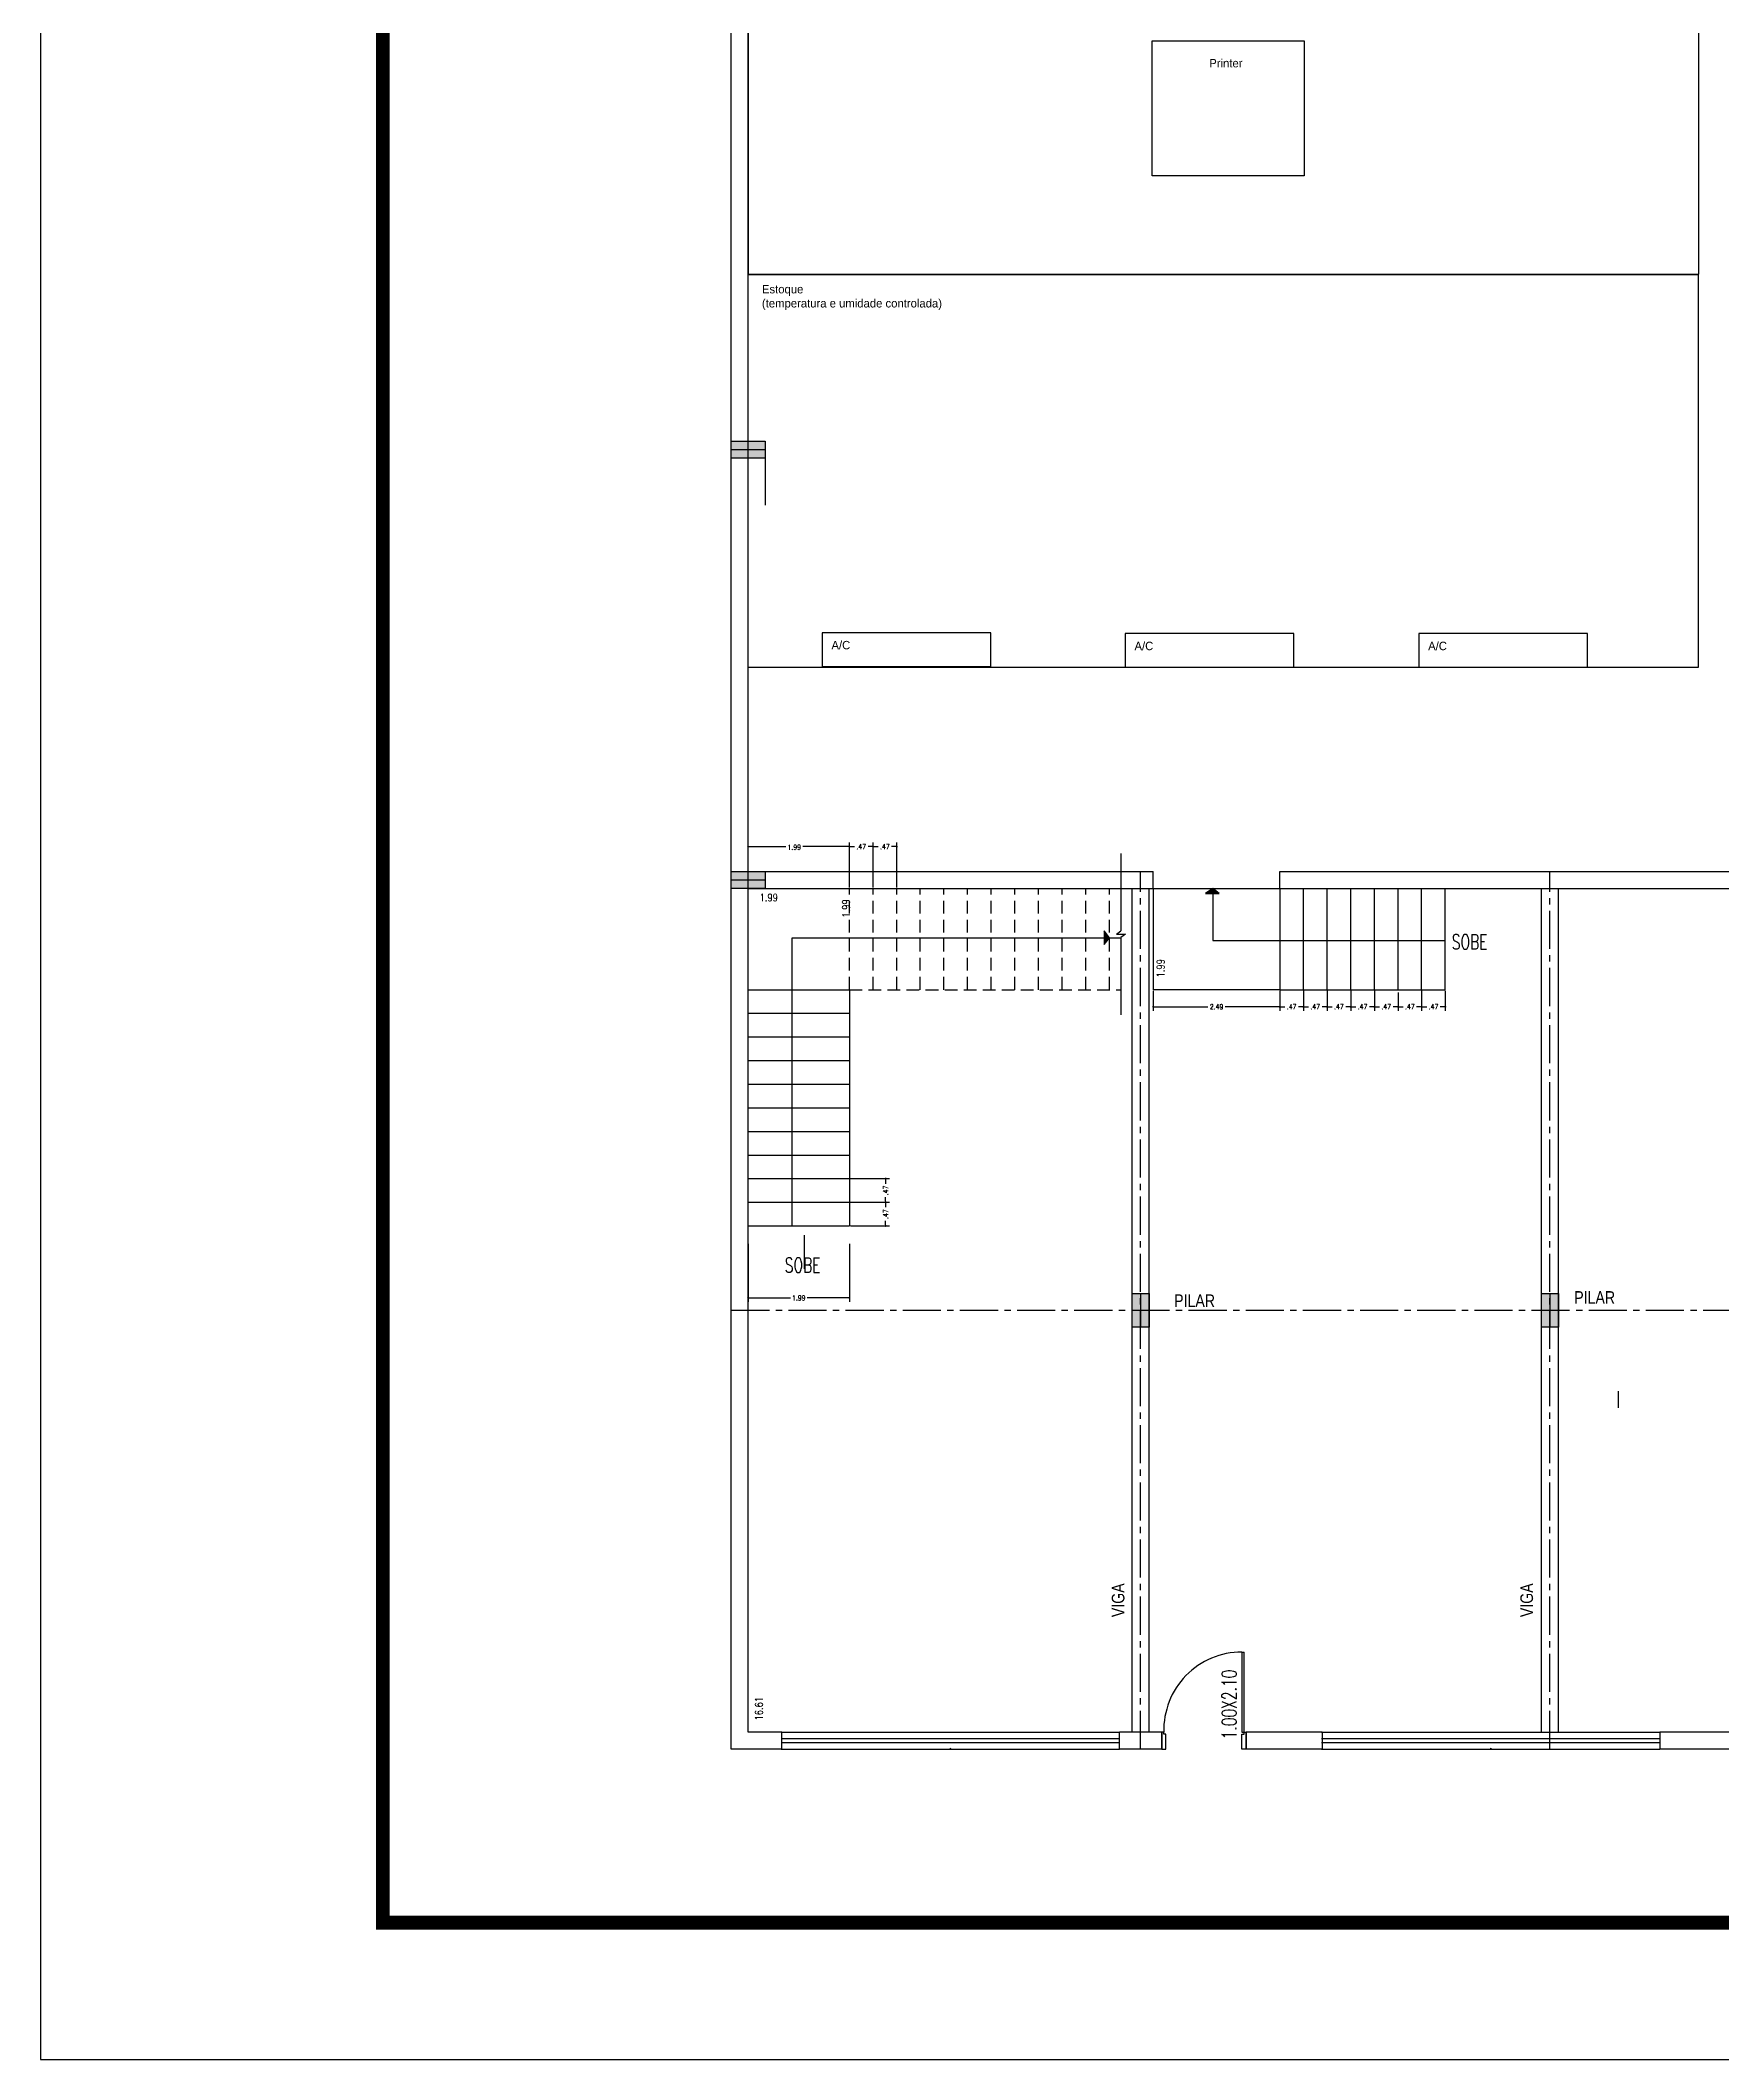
# Model space of a CAD drawing. Extents: x -4780 to 4154, y -1673 to 3208.
# Drawn here: x 852.76 to 885.84, y -634.01 to -594.26 of the extents above; entities that cross this region are included whole.
import ezdxf
from ezdxf.enums import TextEntityAlignment as Align

# ---------------------------------------------------------------- set-up
doc = ezdxf.new("R2010")
doc.units = 0
doc.header["$MEASUREMENT"] = 0
doc.header["$PDMODE"] = 34
doc.linetypes.add('CENTER2', pattern=[1.125, 0.75, -0.125, 0.125, -0.125])
doc.linetypes.add('HIDDEN', pattern=[0.375, 0.25, -0.125])
for name, color, linetype in [('ARQ-FOLHA', 7, 'Continuous'), ('COTAS', 5, 'Continuous'), ('FUND-ESTACA20T', 30, 'Continuous'), ('MAQUINAS', 7, 'Continuous'), ('PENA01', 1, 'Continuous'), ('PENA02', 2, 'Continuous'), ('PENA025', 8, 'Continuous'), ('pena06', 4, 'Continuous'), ('VERMELHA', 10, 'Continuous')]:
    doc.layers.add(name, color=color, linetype=linetype)
doc.layers.add('TEXTO', color=5, linetype='Continuous', lineweight=9)
doc.styles.add('ARIAL', font='txt', dxfattribs={"height": 0.35277})
doc.styles.add('CALIXTO', font='txt')
doc.styles.add('ROMANS', font='romand.shx', dxfattribs={"width": 0.8})
doc.styles.add('STYLE1', font='romand.shx', dxfattribs={"width": 0.8})
doc.dimstyles.new('CORTE100', dxfattribs={"dimtxt": 0.1, "dimasz": 0.04, "dimexe": 0.08, "dimexo": 0.02, "dimgap": 0.05, "dimtad": 0, "dimzin": 4, "dimdsep": 46, "dimtxsty": 'ROMANS', "dimblk1": 'DOT', "dimblk2": 'DOT', "dimsah": 1, "dimcen": 0.09, "dimclrd": 30, "dimclre": 30, "dimclrt": 5, "dimadec": 0, "dimazin": 0, "dimtfac": 1, "dimtofl": 0, "dimtmove": 2, "dimatfit": 3, "dimldrblk": 'DOT', "dimfxl": 1, "dimtolj": 1, "dimtzin": 0, "dimarcsym": 0})
doc.dimstyles.new('INTERNA', dxfattribs={"dimscale": 0, "dimtxt": 0.15, "dimasz": 0.1, "dimexe": 0.1, "dimexo": 0.16, "dimgap": 0.09, "dimtad": 1, "dimzin": 4, "dimdsep": 46, "dimtxsty": 'ROMANS', "dimblk1": 'OBLIQUE', "dimblk2": 'OBLIQUE', "dimsah": 1, "dimcen": 0.09, "dimse1": 1, "dimse2": 1, "dimsd1": 1, "dimsd2": 1, "dimclrd": 4, "dimclre": 4, "dimadec": 0, "dimazin": 0, "dimtfac": 0.666667, "dimtofl": 0, "dimtmove": 2, "dimatfit": 3, "dimldrblk": 'OBLIQUE', "dimfxl": 1, "dimtolj": 1, "dimtzin": 0, "dimarcsym": 0})

# ---------------------------------------------------------------- blocks, each defined once
blk = doc.blocks.new('DOT')
at = {"layer": 'PENA01', "color": 0, "linetype": 'ByBlock'}
blk.add_line((-0.5, 0), (-1, 0), dxfattribs=at)
at = {"layer": 'PENA01', "color": 0, "linetype": 'ByBlock', "const_width": 0.5}
blk.add_lwpolyline([(-0.25, 0, 1), (0.25, 0, 1)], format="xyb", close=True, dxfattribs=at)
blk = doc.blocks.new('*D741')
at = {"layer": 'COTAS', "color": 30, "linetype": 'Continuous', "lineweight": -2, "transparency": 16777216}
for p, q in [((868.679, -610.931), (868.679, -610.049)), ((868.719, -610.129), (868.778, -610.129)), ((869.104, -610.129), (869.045, -610.129)), ((869.144, -610.931), (869.144, -610.049))]:
    blk.add_line(p, q, dxfattribs=at)
at = {"layer": 'DEFPOINTS', "color": 0, "linetype": 'Continuous', "transparency": 16777216}
for p in [(869.144, -610.129), (868.679, -610.951), (869.144, -610.951)]:
    blk.add_point(p, dxfattribs=at)
at = {"layer": 'COTAS', "color": 30, "linetype": 'Continuous', "lineweight": -2, "transparency": 16777216, "xscale": 0.04, "yscale": 0.04, "zscale": 0.04, "rotation": 180}
blk.add_blockref('DOT', (868.679, -610.129), dxfattribs=at)
at = {"layer": 'COTAS', "color": 30, "linetype": 'Continuous', "lineweight": -2, "transparency": 16777216, "xscale": 0.04, "yscale": 0.04, "zscale": 0.04}
blk.add_blockref('DOT', (869.144, -610.129), dxfattribs=at)
at = {"layer": 'COTAS', "color": 5, "linetype": 'Continuous', "transparency": 16777216, "insert": (868.911, -610.129), "char_height": 0.1, "attachment_point": 5, "style": 'ROMANS'}
blk.add_mtext('\\A1;.47', dxfattribs=at)
blk = doc.blocks.new('*D742')
at = {"layer": 'COTAS', "color": 30, "linetype": 'Continuous', "lineweight": -2, "transparency": 16777216}
for p, q in [((869.144, -610.931), (869.144, -610.049)), ((869.184, -610.129), (869.243, -610.129)), ((869.569, -610.129), (869.51, -610.129)), ((869.609, -610.931), (869.609, -610.049))]:
    blk.add_line(p, q, dxfattribs=at)
at = {"layer": 'DEFPOINTS', "color": 0, "linetype": 'Continuous', "transparency": 16777216}
for p in [(869.609, -610.129), (869.144, -610.951), (869.609, -610.951)]:
    blk.add_point(p, dxfattribs=at)
at = {"layer": 'COTAS', "color": 30, "linetype": 'Continuous', "lineweight": -2, "transparency": 16777216, "xscale": 0.04, "yscale": 0.04, "zscale": 0.04, "rotation": 180}
blk.add_blockref('DOT', (869.144, -610.129), dxfattribs=at)
at = {"layer": 'COTAS', "color": 30, "linetype": 'Continuous', "lineweight": -2, "transparency": 16777216, "xscale": 0.04, "yscale": 0.04, "zscale": 0.04}
blk.add_blockref('DOT', (869.609, -610.129), dxfattribs=at)
at = {"layer": 'COTAS', "color": 5, "linetype": 'Continuous', "transparency": 16777216, "insert": (869.376, -610.129), "char_height": 0.1, "attachment_point": 5, "style": 'ROMANS'}
blk.add_mtext('\\A1;.47', dxfattribs=at)
blk = doc.blocks.new('*D743')
at = {"layer": 'COTAS', "color": 30, "linetype": 'Continuous', "lineweight": -2, "transparency": 16777216}
for p, q in [((866.686, -617.948), (866.686, -619.093)), ((868.679, -617.948), (868.679, -619.093)), ((866.726, -619.013), (867.516, -619.013)), ((868.639, -619.013), (867.848, -619.013))]:
    blk.add_line(p, q, dxfattribs=at)
at = {"layer": 'DEFPOINTS', "color": 0, "linetype": 'Continuous', "transparency": 16777216}
for p in [(866.686, -617.928), (868.679, -617.928), (868.679, -619.013)]:
    blk.add_point(p, dxfattribs=at)
at = {"layer": 'COTAS', "color": 30, "linetype": 'Continuous', "lineweight": -2, "transparency": 16777216, "xscale": 0.04, "yscale": 0.04, "zscale": 0.04, "rotation": 180}
blk.add_blockref('DOT', (866.686, -619.013), dxfattribs=at)
at = {"layer": 'COTAS', "color": 30, "linetype": 'Continuous', "lineweight": -2, "transparency": 16777216, "xscale": 0.04, "yscale": 0.04, "zscale": 0.04}
blk.add_blockref('DOT', (868.679, -619.013), dxfattribs=at)
at = {"layer": 'COTAS', "color": 5, "linetype": 'Continuous', "transparency": 16777216, "insert": (867.682, -619.013), "char_height": 0.1, "attachment_point": 5, "style": 'ROMANS'}
blk.add_mtext('\\A1;1.99', dxfattribs=at)
blk = doc.blocks.new('*D711')
at = {"layer": 'DEFPOINTS', "color": 0, "linetype": 'Continuous', "transparency": 16777216}
for p in [(866.686, -627.561), (893.594, -627.312), (893.594, -627.561)]:
    blk.add_point(p, dxfattribs=at)
at = {"layer": 'COTAS', "color": 0, "linetype": 'Continuous', "transparency": 16777216, "insert": (893.029, -627.312), "char_height": 0.15, "attachment_point": 5, "style": 'ROMANS'}
blk.add_mtext('\\A1;26.91', dxfattribs=at)
blk = doc.blocks.new('_OBLIQUE')
at = {"color": 0, "linetype": 'ByBlock'}
blk.add_line((-0.5, -0.5), (0.5, 0.5), dxfattribs=at)
blk = doc.blocks.new('*D721')
at = {"layer": 'DEFPOINTS', "color": 0, "linetype": 'Continuous', "transparency": 16777216}
for p in [(866.686, -610.951), (866.686, -627.561), (866.897, -627.561)]:
    blk.add_point(p, dxfattribs=at)
at = {"layer": 'COTAS', "color": 0, "linetype": 'Continuous', "transparency": 16777216, "insert": (866.897, -627.099), "char_height": 0.15, "attachment_point": 5, "rotation": 90, "style": 'ROMANS'}
blk.add_mtext('\\A1;16.61', dxfattribs=at)
blk = doc.blocks.new('*D723')
at = {"layer": 'COTAS', "color": 30, "linetype": 'Continuous', "lineweight": -2, "transparency": 16777216}
for p, q in [((866.686, -610.931), (866.686, -610.049)), ((866.726, -610.129), (867.426, -610.129)), ((868.639, -610.129), (867.759, -610.129)), ((868.679, -610.931), (868.679, -610.049))]:
    blk.add_line(p, q, dxfattribs=at)
at = {"layer": 'DEFPOINTS', "color": 0, "linetype": 'Continuous', "transparency": 16777216}
for p in [(866.686, -610.129), (866.686, -610.951), (868.679, -610.951)]:
    blk.add_point(p, dxfattribs=at)
at = {"layer": 'COTAS', "color": 30, "linetype": 'Continuous', "lineweight": -2, "transparency": 16777216, "xscale": 0.04, "yscale": 0.04, "zscale": 0.04, "rotation": 180}
blk.add_blockref('DOT', (866.686, -610.129), dxfattribs=at)
at = {"layer": 'COTAS', "color": 30, "linetype": 'Continuous', "lineweight": -2, "transparency": 16777216, "xscale": 0.04, "yscale": 0.04, "zscale": 0.04}
blk.add_blockref('DOT', (868.679, -610.129), dxfattribs=at)
at = {"layer": 'COTAS', "color": 5, "linetype": 'Continuous', "transparency": 16777216, "insert": (867.593, -610.142), "char_height": 0.1, "attachment_point": 5, "style": 'ROMANS'}
blk.add_mtext('\\A1;1.99', dxfattribs=at)
blk = doc.blocks.new('*D724')
at = {"layer": 'DEFPOINTS', "color": 0, "linetype": 'Continuous', "transparency": 16777216}
for p in [(866.686, -569.51), (866.891, -569.51), (866.686, -610.619)]:
    blk.add_point(p, dxfattribs=at)
at = {"layer": 'COTAS', "color": 0, "linetype": 'Continuous', "transparency": 16777216, "insert": (866.891, -570.013), "char_height": 0.15, "attachment_point": 5, "rotation": 90, "style": 'ROMANS'}
blk.add_mtext('\\A1;41.11', dxfattribs=at)
blk = doc.blocks.new('*D728')
at = {"layer": 'COTAS', "color": 30, "linetype": 'Continuous', "lineweight": -2, "transparency": 16777216}
for p, q in [((868.699, -617.13), (869.47, -617.13)), ((869.39, -617.17), (869.39, -617.229)), ((868.699, -617.595), (869.47, -617.595)), ((869.39, -617.555), (869.39, -617.497))]:
    blk.add_line(p, q, dxfattribs=at)
at = {"layer": 'DEFPOINTS', "color": 0, "linetype": 'Continuous', "transparency": 16777216}
for p in [(868.679, -617.13), (869.39, -617.13), (868.679, -617.595)]:
    blk.add_point(p, dxfattribs=at)
at = {"layer": 'COTAS', "color": 30, "linetype": 'Continuous', "lineweight": -2, "transparency": 16777216, "xscale": 0.04, "yscale": 0.04, "zscale": 0.04}
for p, rotation in [((869.39, -617.13), 90), ((869.39, -617.595), 270)]:
    blk.add_blockref('DOT', p, dxfattribs=dict(at, rotation=rotation))
at = {"layer": 'COTAS', "color": 5, "linetype": 'Continuous', "transparency": 16777216, "insert": (869.39, -617.363), "char_height": 0.1, "attachment_point": 5, "rotation": 90, "style": 'ROMANS'}
blk.add_mtext('\\A1;.47', dxfattribs=at)
blk = doc.blocks.new('*D729')
at = {"layer": 'COTAS', "color": 30, "linetype": 'Continuous', "lineweight": -2, "transparency": 16777216}
for p, q in [((868.699, -616.665), (869.47, -616.665)), ((869.39, -616.705), (869.39, -616.764)), ((868.699, -617.13), (869.47, -617.13)), ((869.39, -617.09), (869.39, -617.032))]:
    blk.add_line(p, q, dxfattribs=at)
at = {"layer": 'DEFPOINTS', "color": 0, "linetype": 'Continuous', "transparency": 16777216}
for p in [(868.679, -616.665), (869.39, -616.665), (868.679, -617.13)]:
    blk.add_point(p, dxfattribs=at)
at = {"layer": 'COTAS', "color": 30, "linetype": 'Continuous', "lineweight": -2, "transparency": 16777216, "xscale": 0.04, "yscale": 0.04, "zscale": 0.04}
for p, rotation in [((869.39, -616.665), 90), ((869.39, -617.13), 270)]:
    blk.add_blockref('DOT', p, dxfattribs=dict(at, rotation=rotation))
at = {"layer": 'COTAS', "color": 5, "linetype": 'Continuous', "transparency": 16777216, "insert": (869.39, -616.898), "char_height": 0.1, "attachment_point": 5, "rotation": 90, "style": 'ROMANS'}
blk.add_mtext('\\A1;.47', dxfattribs=at)
blk = doc.blocks.new('*D730')
at = {"layer": 'DEFPOINTS', "color": 0, "linetype": 'Continuous', "transparency": 16777216}
for p in [(869.209, -610.349), (868.778, -612.343), (869.209, -612.343)]:
    blk.add_point(p, dxfattribs=at)
at = {"layer": 'COTAS', "color": 0, "linetype": 'Continuous', "transparency": 16777216, "insert": (868.613, -611.346), "char_height": 0.15, "attachment_point": 5, "rotation": 90, "style": 'ROMANS'}
blk.add_mtext('\\A1;1.99', dxfattribs=at)
blk = doc.blocks.new('*D731')
at = {"layer": 'DEFPOINTS', "color": 0, "linetype": 'Continuous', "transparency": 16777216}
for p in [(866.686, -610.951), (868.679, -610.951), (868.679, -611.151)]:
    blk.add_point(p, dxfattribs=at)
at = {"layer": 'COTAS', "color": 0, "linetype": 'Continuous', "transparency": 16777216, "insert": (867.091, -611.131), "char_height": 0.15, "attachment_point": 5, "style": 'ROMANS'}
blk.add_mtext('\\A1;1.99', dxfattribs=at)
blk = doc.blocks.new('*D732')
at = {"layer": 'DEFPOINTS', "color": 0, "linetype": 'Continuous', "transparency": 16777216}
for p in [(874.658, -610.951), (874.658, -612.945), (874.907, -612.945)]:
    blk.add_point(p, dxfattribs=at)
at = {"layer": 'COTAS', "color": 0, "linetype": 'Continuous', "transparency": 16777216, "insert": (874.805, -612.524), "char_height": 0.15, "attachment_point": 5, "rotation": 90, "style": 'ROMANS'}
blk.add_mtext('\\A1;1.99', dxfattribs=at)
blk = doc.blocks.new('*D733')
at = {"layer": 'COTAS', "color": 30, "linetype": 'Continuous', "lineweight": -2, "transparency": 16777216}
for p, q in [((874.658, -612.965), (874.658, -613.362)), ((874.698, -613.282), (875.732, -613.282)), ((877.11, -613.282), (876.076, -613.282)), ((877.15, -612.965), (877.15, -613.362))]:
    blk.add_line(p, q, dxfattribs=at)
at = {"layer": 'DEFPOINTS', "color": 0, "linetype": 'Continuous', "transparency": 16777216}
for p in [(874.658, -612.945), (877.15, -612.945), (877.15, -613.282)]:
    blk.add_point(p, dxfattribs=at)
at = {"layer": 'COTAS', "color": 30, "linetype": 'Continuous', "lineweight": -2, "transparency": 16777216, "xscale": 0.04, "yscale": 0.04, "zscale": 0.04, "rotation": 180}
blk.add_blockref('DOT', (874.658, -613.282), dxfattribs=at)
at = {"layer": 'COTAS', "color": 30, "linetype": 'Continuous', "lineweight": -2, "transparency": 16777216, "xscale": 0.04, "yscale": 0.04, "zscale": 0.04}
blk.add_blockref('DOT', (877.15, -613.282), dxfattribs=at)
at = {"layer": 'COTAS', "color": 5, "linetype": 'Continuous', "transparency": 16777216, "insert": (875.904, -613.282), "char_height": 0.1, "attachment_point": 5, "style": 'ROMANS'}
blk.add_mtext('\\A1;2.49', dxfattribs=at)
blk = doc.blocks.new('*D734')
at = {"layer": 'COTAS', "color": 30, "linetype": 'Continuous', "lineweight": -2, "transparency": 16777216}
for p, q in [((877.15, -612.965), (877.15, -613.362)), ((877.19, -613.282), (877.249, -613.282)), ((877.575, -613.282), (877.516, -613.282)), ((877.615, -612.965), (877.615, -613.362))]:
    blk.add_line(p, q, dxfattribs=at)
at = {"layer": 'DEFPOINTS', "color": 0, "linetype": 'Continuous', "transparency": 16777216}
for p in [(877.15, -612.945), (877.615, -612.945), (877.615, -613.282)]:
    blk.add_point(p, dxfattribs=at)
at = {"layer": 'COTAS', "color": 30, "linetype": 'Continuous', "lineweight": -2, "transparency": 16777216, "xscale": 0.04, "yscale": 0.04, "zscale": 0.04, "rotation": 180}
blk.add_blockref('DOT', (877.15, -613.282), dxfattribs=at)
at = {"layer": 'COTAS', "color": 30, "linetype": 'Continuous', "lineweight": -2, "transparency": 16777216, "xscale": 0.04, "yscale": 0.04, "zscale": 0.04}
blk.add_blockref('DOT', (877.615, -613.282), dxfattribs=at)
at = {"layer": 'COTAS', "color": 5, "linetype": 'Continuous', "transparency": 16777216, "insert": (877.382, -613.282), "char_height": 0.1, "attachment_point": 5, "style": 'ROMANS'}
blk.add_mtext('\\A1;.47', dxfattribs=at)
blk = doc.blocks.new('*D735')
at = {"layer": 'COTAS', "color": 30, "linetype": 'Continuous', "lineweight": -2, "transparency": 16777216}
for p, q in [((877.615, -612.965), (877.615, -613.362)), ((877.655, -613.282), (877.714, -613.282)), ((878.04, -613.282), (877.981, -613.282)), ((878.08, -612.965), (878.08, -613.362))]:
    blk.add_line(p, q, dxfattribs=at)
at = {"layer": 'DEFPOINTS', "color": 0, "linetype": 'Continuous', "transparency": 16777216}
for p in [(877.615, -612.945), (878.08, -612.945), (878.08, -613.282)]:
    blk.add_point(p, dxfattribs=at)
at = {"layer": 'COTAS', "color": 30, "linetype": 'Continuous', "lineweight": -2, "transparency": 16777216, "xscale": 0.04, "yscale": 0.04, "zscale": 0.04, "rotation": 180}
blk.add_blockref('DOT', (877.615, -613.282), dxfattribs=at)
at = {"layer": 'COTAS', "color": 30, "linetype": 'Continuous', "lineweight": -2, "transparency": 16777216, "xscale": 0.04, "yscale": 0.04, "zscale": 0.04}
blk.add_blockref('DOT', (878.08, -613.282), dxfattribs=at)
at = {"layer": 'COTAS', "color": 5, "linetype": 'Continuous', "transparency": 16777216, "insert": (877.847, -613.282), "char_height": 0.1, "attachment_point": 5, "style": 'ROMANS'}
blk.add_mtext('\\A1;.47', dxfattribs=at)
blk = doc.blocks.new('*D736')
at = {"layer": 'COTAS', "color": 30, "linetype": 'Continuous', "lineweight": -2, "transparency": 16777216}
for p, q in [((878.08, -612.965), (878.08, -613.362)), ((878.12, -613.282), (878.179, -613.282)), ((878.505, -613.282), (878.446, -613.282)), ((878.545, -612.965), (878.545, -613.362))]:
    blk.add_line(p, q, dxfattribs=at)
at = {"layer": 'DEFPOINTS', "color": 0, "linetype": 'Continuous', "transparency": 16777216}
for p in [(878.08, -612.945), (878.545, -612.945), (878.545, -613.282)]:
    blk.add_point(p, dxfattribs=at)
at = {"layer": 'COTAS', "color": 30, "linetype": 'Continuous', "lineweight": -2, "transparency": 16777216, "xscale": 0.04, "yscale": 0.04, "zscale": 0.04, "rotation": 180}
blk.add_blockref('DOT', (878.08, -613.282), dxfattribs=at)
at = {"layer": 'COTAS', "color": 30, "linetype": 'Continuous', "lineweight": -2, "transparency": 16777216, "xscale": 0.04, "yscale": 0.04, "zscale": 0.04}
blk.add_blockref('DOT', (878.545, -613.282), dxfattribs=at)
at = {"layer": 'COTAS', "color": 5, "linetype": 'Continuous', "transparency": 16777216, "insert": (878.313, -613.282), "char_height": 0.1, "attachment_point": 5, "style": 'ROMANS'}
blk.add_mtext('\\A1;.47', dxfattribs=at)
blk = doc.blocks.new('*D737')
at = {"layer": 'COTAS', "color": 30, "linetype": 'Continuous', "lineweight": -2, "transparency": 16777216}
for p, q in [((878.545, -612.965), (878.545, -613.362)), ((878.585, -613.282), (878.644, -613.282)), ((878.97, -613.282), (878.911, -613.282)), ((879.01, -612.965), (879.01, -613.362))]:
    blk.add_line(p, q, dxfattribs=at)
at = {"layer": 'DEFPOINTS', "color": 0, "linetype": 'Continuous', "transparency": 16777216}
for p in [(878.545, -612.945), (879.01, -612.945), (879.01, -613.282)]:
    blk.add_point(p, dxfattribs=at)
at = {"layer": 'COTAS', "color": 30, "linetype": 'Continuous', "lineweight": -2, "transparency": 16777216, "xscale": 0.04, "yscale": 0.04, "zscale": 0.04, "rotation": 180}
blk.add_blockref('DOT', (878.545, -613.282), dxfattribs=at)
at = {"layer": 'COTAS', "color": 30, "linetype": 'Continuous', "lineweight": -2, "transparency": 16777216, "xscale": 0.04, "yscale": 0.04, "zscale": 0.04}
blk.add_blockref('DOT', (879.01, -613.282), dxfattribs=at)
at = {"layer": 'COTAS', "color": 5, "linetype": 'Continuous', "transparency": 16777216, "insert": (878.778, -613.282), "char_height": 0.1, "attachment_point": 5, "style": 'ROMANS'}
blk.add_mtext('\\A1;.47', dxfattribs=at)
blk = doc.blocks.new('*D738')
at = {"layer": 'COTAS', "color": 30, "linetype": 'Continuous', "lineweight": -2, "transparency": 16777216}
for p, q in [((879.01, -612.965), (879.01, -613.362)), ((879.05, -613.282), (879.109, -613.282)), ((879.435, -613.282), (879.377, -613.282)), ((879.475, -612.998), (879.475, -613.362))]:
    blk.add_line(p, q, dxfattribs=at)
at = {"layer": 'DEFPOINTS', "color": 0, "linetype": 'Continuous', "transparency": 16777216}
for p in [(879.01, -612.945), (879.475, -612.978), (879.475, -613.282)]:
    blk.add_point(p, dxfattribs=at)
at = {"layer": 'COTAS', "color": 30, "linetype": 'Continuous', "lineweight": -2, "transparency": 16777216, "xscale": 0.04, "yscale": 0.04, "zscale": 0.04, "rotation": 180}
blk.add_blockref('DOT', (879.01, -613.282), dxfattribs=at)
at = {"layer": 'COTAS', "color": 30, "linetype": 'Continuous', "lineweight": -2, "transparency": 16777216, "xscale": 0.04, "yscale": 0.04, "zscale": 0.04}
blk.add_blockref('DOT', (879.475, -613.282), dxfattribs=at)
at = {"layer": 'COTAS', "color": 5, "linetype": 'Continuous', "transparency": 16777216, "insert": (879.243, -613.282), "char_height": 0.1, "attachment_point": 5, "style": 'ROMANS'}
blk.add_mtext('\\A1;.47', dxfattribs=at)
blk = doc.blocks.new('*D739')
at = {"layer": 'COTAS', "color": 30, "linetype": 'Continuous', "lineweight": -2, "transparency": 16777216}
for p, q in [((879.475, -612.998), (879.475, -613.362)), ((879.515, -613.282), (879.574, -613.282)), ((879.9, -613.282), (879.842, -613.282)), ((879.94, -612.965), (879.94, -613.362))]:
    blk.add_line(p, q, dxfattribs=at)
at = {"layer": 'DEFPOINTS', "color": 0, "linetype": 'Continuous', "transparency": 16777216}
for p in [(879.475, -612.978), (879.94, -612.945), (879.94, -613.282)]:
    blk.add_point(p, dxfattribs=at)
at = {"layer": 'COTAS', "color": 30, "linetype": 'Continuous', "lineweight": -2, "transparency": 16777216, "xscale": 0.04, "yscale": 0.04, "zscale": 0.04, "rotation": 180}
blk.add_blockref('DOT', (879.475, -613.282), dxfattribs=at)
at = {"layer": 'COTAS', "color": 30, "linetype": 'Continuous', "lineweight": -2, "transparency": 16777216, "xscale": 0.04, "yscale": 0.04, "zscale": 0.04}
blk.add_blockref('DOT', (879.94, -613.282), dxfattribs=at)
at = {"layer": 'COTAS', "color": 5, "linetype": 'Continuous', "transparency": 16777216, "insert": (879.708, -613.282), "char_height": 0.1, "attachment_point": 5, "style": 'ROMANS'}
blk.add_mtext('\\A1;.47', dxfattribs=at)
blk = doc.blocks.new('*D740')
at = {"layer": 'COTAS', "color": 30, "linetype": 'Continuous', "lineweight": -2, "transparency": 16777216}
for p, q in [((879.94, -612.965), (879.94, -613.362)), ((879.98, -613.282), (880.039, -613.282)), ((880.365, -613.282), (880.307, -613.282)), ((880.405, -612.965), (880.405, -613.362))]:
    blk.add_line(p, q, dxfattribs=at)
at = {"layer": 'DEFPOINTS', "color": 0, "linetype": 'Continuous', "transparency": 16777216}
for p in [(879.94, -612.945), (880.405, -612.945), (880.405, -613.282)]:
    blk.add_point(p, dxfattribs=at)
at = {"layer": 'COTAS', "color": 30, "linetype": 'Continuous', "lineweight": -2, "transparency": 16777216, "xscale": 0.04, "yscale": 0.04, "zscale": 0.04, "rotation": 180}
blk.add_blockref('DOT', (879.94, -613.282), dxfattribs=at)
at = {"layer": 'COTAS', "color": 30, "linetype": 'Continuous', "lineweight": -2, "transparency": 16777216, "xscale": 0.04, "yscale": 0.04, "zscale": 0.04}
blk.add_blockref('DOT', (880.405, -613.282), dxfattribs=at)
at = {"layer": 'COTAS', "color": 5, "linetype": 'Continuous', "transparency": 16777216, "insert": (880.173, -613.282), "char_height": 0.1, "attachment_point": 5, "style": 'ROMANS'}
blk.add_mtext('\\A1;.47', dxfattribs=at)
blk = doc.blocks.new('FOLHA A3')
at = {"layer": 'ARQ-FOLHA'}
for p, q in [((0, 0), (0, -297)), ((0, -297), (420, -297))]:
    blk.add_line(p, q, dxfattribs=at)
at = {"layer": 'ARQ-FOLHA', "const_width": 1}
blk.add_lwpolyline([(410, -10), (25, -10), (25, -287), (410, -287), (410, -10)], dxfattribs=at)

msp = doc.modelspace()

# ---------------------------------------------------------------- hatches: boundary and pattern name
at = {"layer": 'COTAS', "linetype": 'Continuous'}
h = msp.add_hatch(color=256, dxfattribs=at)
h.paths.add_polyline_path([(875.685, -611.054), (875.828, -611.054), (875.828, -610.951)])
h.paths.add_polyline_path([(875.828, -610.951), (875.828, -611.054), (875.958, -611.054)])
h = msp.add_hatch(color=256, dxfattribs=at)
h.paths.add_polyline_path([(873.692, -611.785), (873.692, -611.927), (873.795, -611.927)])
h.paths.add_polyline_path([(873.795, -611.927), (873.692, -611.927), (873.692, -612.057)])
h = msp.add_hatch(color=256, dxfattribs=at)
h.paths.add_polyline_path([(874.409, -618.924), (874.243, -618.924), (874.243, -619.256), (874.409, -619.256)])
h.paths.add_polyline_path([(874.575, -618.924), (874.409, -618.924), (874.409, -619.256), (874.575, -619.256)])
h.paths.add_polyline_path([(874.575, -619.256), (874.409, -619.256), (874.409, -619.588), (874.575, -619.588)])
h.paths.add_polyline_path([(874.409, -619.256), (874.243, -619.256), (874.243, -619.588), (874.409, -619.588)])
h = msp.add_hatch(color=256, dxfattribs=at)
h.paths.add_polyline_path([(882.465, -618.924), (882.299, -618.924), (882.299, -619.256), (882.465, -619.256)])
h.paths.add_polyline_path([(882.631, -618.924), (882.465, -618.924), (882.465, -619.256), (882.631, -619.256)])
h.paths.add_polyline_path([(882.631, -619.256), (882.465, -619.256), (882.465, -619.588), (882.631, -619.588)])
h.paths.add_polyline_path([(882.465, -619.256), (882.299, -619.256), (882.299, -619.588), (882.465, -619.588)])
at = {"layer": 'FUND-ESTACA20T', "linetype": 'Continuous'}
h = msp.add_hatch(color=256, dxfattribs=at)
h.paths.add_polyline_path([(867.018, -602.148), (866.686, -602.148), (866.686, -602.314), (867.018, -602.314)])
h.paths.add_polyline_path([(867.018, -602.314), (866.686, -602.314), (866.686, -602.48), (867.018, -602.48)])
h.paths.add_polyline_path([(866.686, -602.314), (866.353, -602.314), (866.353, -602.48), (866.686, -602.48)])
h.paths.add_polyline_path([(866.686, -602.148), (866.353, -602.148), (866.353, -602.314), (866.686, -602.314)])
h = msp.add_hatch(color=256, dxfattribs=at)
h.paths.add_polyline_path([(867.018, -610.619), (866.686, -610.619), (866.686, -610.785), (867.018, -610.785)])
h.paths.add_polyline_path([(867.018, -610.785), (866.686, -610.785), (866.686, -610.951), (867.018, -610.951)])
h.paths.add_polyline_path([(866.686, -610.785), (866.353, -610.785), (866.353, -610.951), (866.686, -610.951)])
h.paths.add_polyline_path([(866.686, -610.619), (866.353, -610.619), (866.353, -610.785), (866.686, -610.785)])
at = {"layer": 'VERMELHA'}
for points in [[(870.684, -627.886, 1), (870.648, -627.886, 1)], [(881.319, -627.886, 1), (881.282, -627.886, 1)], [(881.319, -627.886, 1), (881.282, -627.886, 1)]]:
    msp.add_hatch(color=256, dxfattribs=at).paths.add_polyline_path(points)

# ---------------------------------------------------------------- linework, layer by layer
at = {"layer": 'COTAS', "linetype": 'Continuous'}
for p, q in [((867.018, -602.48), (867.018, -603.41)), ((874.023, -610.267), (874.023, -611.788)), ((874.658, -610.951), (877.15, -610.951)), ((874.658, -610.951), (874.658, -612.945)), ((875.828, -610.951), (875.828, -611.979)), ((877.15, -610.951), (877.15, -612.945)), ((877.615, -612.945), (877.615, -610.951)), ((878.08, -612.945), (878.08, -610.951)), ((878.545, -612.945), (878.545, -610.951)), ((879.01, -612.945), (879.01, -610.951)), ((879.475, -612.945), (879.475, -610.951)), ((879.94, -612.945), (879.94, -610.951)), ((880.405, -612.945), (880.405, -610.951)), ((873.938, -611.852), (874.023, -611.788)), ((873.938, -611.852), (874.115, -611.852)), ((874.115, -611.852), (874.023, -611.917)), ((874.023, -611.917), (874.023, -613.441)), ((875.828, -611.979), (880.405, -611.979)), ((877.15, -612.945), (874.658, -612.945)), ((877.15, -612.945), (880.405, -612.945)), ((867.786, -617.777), (867.786, -618.442)), ((874.243, -618.924), (874.575, -618.924)), ((874.243, -619.588), (874.243, -618.924)), ((874.243, -619.256), (874.575, -619.256)), ((874.409, -618.924), (874.409, -619.588)), ((874.575, -618.924), (874.575, -619.588)), ((882.299, -618.924), (882.631, -618.924)), ((882.299, -619.588), (882.299, -618.924)), ((882.299, -619.256), (882.631, -619.256)), ((882.465, -618.924), (882.465, -619.588)), ((882.631, -618.924), (882.631, -619.588)), ((874.575, -619.588), (874.243, -619.588)), ((882.631, -619.588), (882.299, -619.588))]:
    msp.add_line(p, q, dxfattribs=at)
at = {"layer": 'FUND-ESTACA20T', "linetype": 'Continuous'}
for p, q in [((866.353, -602.148), (867.018, -602.148)), ((866.353, -602.48), (866.353, -602.148)), ((866.686, -602.48), (866.686, -602.148)), ((867.018, -602.148), (867.018, -602.48)), ((866.353, -602.314), (867.018, -602.314)), ((867.018, -602.48), (866.353, -602.48)), ((866.353, -610.619), (867.018, -610.619)), ((866.353, -610.951), (866.353, -610.619)), ((866.353, -610.785), (867.018, -610.785)), ((866.686, -610.951), (866.686, -610.619)), ((867.018, -610.619), (867.018, -610.951)), ((867.018, -610.951), (866.353, -610.951))]:
    msp.add_line(p, q, dxfattribs=at)
at = {"layer": 'MAQUINAS'}
for points in [[(866.685, -598.861), (885.397, -598.861), (885.397, -561.122), (866.685, -561.122)], [(874.636, -594.266), (877.626, -594.266), (877.626, -596.923), (874.636, -596.923)], [(866.679, -606.598), (885.387, -606.598), (885.387, -598.875), (866.679, -598.875)], [(868.141, -605.918), (868.141, -606.582), (871.463, -606.582), (871.463, -605.918)], [(874.105, -605.934), (874.105, -606.598), (877.427, -606.598), (877.427, -605.934)], [(879.885, -605.934), (879.885, -606.598), (883.206, -606.598), (883.206, -605.934)]]:
    msp.add_lwpolyline(points, close=True, dxfattribs=at)
at = {"layer": 'PENA01'}
for p, q in [((883.808, -620.851), (883.808, -621.175)), ((883.805, -621.013), (883.808, -621.011)), ((867.338, -627.561), (873.994, -627.561)), ((877.972, -627.561), (884.628, -627.561)), ((867.338, -627.893), (873.994, -627.893)), ((877.972, -627.893), (884.628, -627.893))]:
    msp.add_line(p, q, dxfattribs=at)
at = {"layer": 'PENA02'}
for p, q in [((866.353, -602.314), (866.686, -602.314)), ((874.243, -627.561), (874.243, -610.951)), ((874.575, -627.561), (874.575, -610.951)), ((875.828, -610.951), (875.685, -611.054)), ((875.685, -611.054), (875.958, -611.054)), ((875.958, -611.054), (875.828, -610.951)), ((882.299, -627.561), (882.299, -610.951)), ((882.631, -627.561), (882.631, -610.951)), ((867.55, -617.595), (867.55, -611.927)), ((867.55, -611.927), (874.023, -611.927)), ((873.795, -611.927), (873.692, -611.785)), ((873.692, -611.785), (873.692, -612.057)), ((873.692, -612.057), (873.795, -611.927)), ((866.686, -612.945), (868.679, -612.945)), ((868.679, -612.945), (868.679, -617.595)), ((866.686, -613.41), (868.679, -613.41)), ((866.686, -613.875), (868.679, -613.875)), ((866.686, -614.34), (868.679, -614.34)), ((866.686, -614.805), (868.679, -614.805)), ((866.686, -615.27), (868.679, -615.27)), ((866.686, -615.735), (868.679, -615.735)), ((866.686, -616.2), (868.679, -616.2)), ((866.686, -616.665), (868.679, -616.665)), ((866.686, -617.13), (868.679, -617.13)), ((866.686, -617.595), (868.679, -617.595)), ((876.402, -625.983), (876.402, -627.561)), ((876.402, -625.983), (876.444, -625.983)), ((876.444, -627.561), (876.444, -625.983)), ((874.824, -627.893), (874.824, -627.561)), ((874.866, -627.561), (874.824, -627.561)), ((874.824, -627.561), (874.824, -627.893)), ((874.866, -627.603), (874.866, -627.561)), ((874.908, -627.603), (874.866, -627.603)), ((874.908, -627.893), (874.908, -627.603)), ((876.402, -627.561), (876.444, -627.561)), ((876.402, -627.893), (876.402, -627.603)), ((876.402, -627.603), (876.444, -627.603)), ((876.444, -627.603), (876.444, -627.561)), ((876.444, -627.561), (876.485, -627.561)), ((876.485, -627.893), (876.485, -627.561)), ((876.485, -627.561), (876.485, -627.893)), ((867.338, -627.683), (873.994, -627.683)), ((867.338, -627.766), (873.994, -627.766)), ((874.824, -627.893), (874.908, -627.893)), ((876.485, -627.893), (876.402, -627.893)), ((877.972, -627.683), (884.628, -627.683)), ((877.972, -627.766), (884.628, -627.766))]:
    msp.add_line(p, q, dxfattribs=at)
at = {"layer": 'PENA02', "linetype": 'CENTER2'}
for p, q in [((874.409, -627.893), (874.409, -610.619)), ((882.465, -627.893), (882.465, -610.619)), ((866.353, -619.256), (898.577, -619.256))]:
    msp.add_line(p, q, dxfattribs=at)
at = {"layer": 'PENA02', "linetype": 'HIDDEN'}
for p, q in [((868.679, -612.945), (868.679, -610.951)), ((869.144, -612.945), (869.144, -610.951)), ((869.609, -612.945), (869.609, -610.951)), ((870.074, -612.945), (870.074, -610.951)), ((870.539, -612.945), (870.539, -610.951)), ((871.004, -612.945), (871.004, -610.951)), ((871.469, -612.945), (871.469, -610.951)), ((871.934, -612.945), (871.934, -610.951)), ((872.399, -612.945), (872.399, -610.951)), ((872.865, -612.945), (872.865, -610.951)), ((873.33, -612.945), (873.33, -610.951)), ((873.795, -612.945), (873.795, -610.951)), ((868.679, -612.945), (874.023, -612.945))]:
    msp.add_line(p, q, dxfattribs=at)
at = {"layer": 'PENA02'}
msp.add_arc((876.402, -627.52), 1.537, 90, 181.5278, dxfattribs=at)
at = {"layer": 'pena06'}
for p, q in [((866.353, -610.619), (866.353, -560.79)), ((866.686, -610.619), (866.686, -569.51)), ((866.353, -610.619), (874.658, -610.619)), ((866.353, -627.893), (866.353, -610.619)), ((874.658, -610.951), (874.658, -610.619)), ((877.15, -610.951), (877.15, -610.619)), ((877.15, -610.619), (881.662, -610.619)), ((881.662, -610.619), (883.295, -610.619)), ((883.295, -610.619), (893.344, -610.619)), ((866.686, -610.951), (874.658, -610.951)), ((866.686, -627.561), (866.686, -610.951)), ((877.15, -610.951), (881.662, -610.951)), ((881.662, -610.951), (883.295, -610.951)), ((883.295, -610.951), (898.577, -610.951)), ((867.35, -627.561), (866.686, -627.561)), ((867.35, -627.893), (867.35, -627.561)), ((874.824, -627.561), (873.994, -627.561)), ((873.994, -627.893), (873.994, -627.561)), ((877.984, -627.561), (876.485, -627.561)), ((877.984, -627.561), (877.984, -627.893)), ((886.289, -627.561), (884.628, -627.561)), ((884.628, -627.561), (884.628, -627.893)), ((867.35, -627.893), (866.353, -627.893)), ((874.824, -627.893), (873.994, -627.893)), ((877.984, -627.893), (876.485, -627.893)), ((886.289, -627.893), (884.628, -627.893))]:
    msp.add_line(p, q, dxfattribs=at)

# ---------------------------------------------------------------- block references
at = {"layer": 'ARQ-FOLHA', "xscale": 0.2695497287144296, "yscale": 0.2695497287144296, "zscale": 0.2695497287144296}
msp.add_blockref('FOLHA A3', (852.757, -553.95), dxfattribs=at)

# ---------------------------------------------------------------- texts
at = {"layer": 'MAQUINAS', "char_height": 0.1661, "attachment_point": 1, "style": 'CALIXTO'}
for s, insert, width in [('Printer', (875.76, -594.624), 1.48071), ('Estoque \\P(temperatura e umidade controlada)', (866.957, -599.073), 4.91481), ('A/C', (868.325, -606.08), 1.48071), ('A/C', (874.289, -606.096), 1.48071), ('A/C', (880.068, -606.096), 1.48071)]:
    msp.add_mtext(s, dxfattribs=dict(at, insert=insert, width=width))
at = {"layer": 'PENA025', "style": 'ARIAL', "width": 0.8}
for p in [(875.471, -619.067), (883.345, -619.004)]:
    msp.add_text('PILAR', height=0.2491, dxfattribs=at).set_placement(p, align=Align.MIDDLE)
for p in [(873.966, -624.964), (882.007, -624.964)]:
    msp.add_text('VIGA', height=0.2491, rotation=90, dxfattribs=at).set_placement(p, align=Align.MIDDLE)
at = {"layer": 'TEXTO', "style": 'STYLE1', "width": 0.7}
for p in [(880.885, -612.004), (867.758, -618.367)]:
    msp.add_text('SOBE', height=0.2857, dxfattribs=at).set_placement(p, align=Align.MIDDLE)
msp.add_text('1.00X2.10', height=0.2857, rotation=90, dxfattribs=at).set_placement((876.153, -627.016), align=Align.MIDDLE)

# ---------------------------------------------------------------- dimensions: what is measured, and where the dimension line sits
at = {"layer": 'COTAS', "linetype": 'Continuous'}
for base, p1, p2, picture, middle in [((866.891, -569.51), (866.686, -610.619), (866.686, -569.51), '*D724', (866.891, -570.013)), ((866.897, -627.561), (866.686, -610.951), (866.686, -627.561), '*D721', (866.897, -627.099)), ((874.907, -612.945), (874.658, -610.951), (874.658, -612.945), '*D732', (874.805, -612.524))]:
    dim = msp.add_linear_dim(base=base, p1=p1, p2=p2, angle=90, dimstyle='INTERNA', override={"dimscale": 1}, dxfattribs=at)
    dim.commit()
    dim.dimension.update_dxf_attribs({"geometry": picture, "text_midpoint": middle, "dimtype": 160})
dim = msp.add_linear_dim(base=(866.686, -610.129), p1=(868.679, -610.951), p2=(866.686, -610.951), dimstyle='CORTE100', dxfattribs=at)
dim.commit()
dim.dimension.update_dxf_attribs({"geometry": '*D723', "text_midpoint": (867.593, -610.142), "dimtype": 160})
for base, p1, p2, picture, middle in [((869.14394, -610.12875), (868.67886, -610.95139), (869.14394, -610.95139), '*D741', (868.9114, -610.12875)), ((869.609, -610.1287), (869.1439, -610.9514), (869.609, -610.9514), '*D742', (869.3765, -610.1287)), ((877.15, -613.282), (874.658, -612.945), (877.15, -612.945), '*D733', (875.904, -613.282)), ((877.61494, -613.28235), (877.14987, -612.94457), (877.61494, -612.94457), '*D734', (877.38241, -613.28235)), ((878.08, -613.2823), (877.6149, -612.9446), (878.08, -612.9446), '*D735', (877.8475, -613.2823)), ((878.5451, -613.2823), (878.08, -612.9446), (878.5451, -612.9446), '*D736', (878.3126, -613.2823)), ((879.0102, -613.2823), (878.5451, -612.9446), (879.0102, -612.9446), '*D737', (878.7776, -613.2823)), ((879.47524, -613.28235), (879.01017, -612.94457), (879.47524, -612.97779), '*D738', (879.2427, -613.28235)), ((879.9403, -613.2823), (879.4752, -612.9778), (879.9403, -612.9446), '*D739', (879.7078, -613.2823)), ((880.4054, -613.2823), (879.9403, -612.9446), (880.4054, -612.9446), '*D740', (880.1729, -613.2823)), ((868.679, -619.013), (866.686, -617.928), (868.679, -617.928), '*D743', (867.682, -619.013))]:
    dim = msp.add_linear_dim(base=base, p1=p1, p2=p2, dimstyle='CORTE100', dxfattribs=at)
    dim.commit()
    dim.dimension.update_dxf_attribs({"geometry": picture, "text_midpoint": middle})
dim = msp.add_linear_dim(base=(868.778, -612.343), p1=(869.209, -610.349), p2=(869.209, -612.343), angle=90, dimstyle='INTERNA', override={"dimscale": 1}, dxfattribs=at)
dim.commit()
dim.dimension.update_dxf_attribs({"geometry": '*D730', "text_midpoint": (868.613, -611.346)})
for base, p1, p2, picture, middle in [((868.679, -611.151), (866.686, -610.951), (868.679, -610.951), '*D731', (867.091, -611.131)), ((893.594, -627.312), (866.686, -627.561), (893.594, -627.561), '*D711', (893.029, -627.312))]:
    dim = msp.add_linear_dim(base=base, p1=p1, p2=p2, dimstyle='INTERNA', override={"dimscale": 1}, dxfattribs=at)
    dim.commit()
    dim.dimension.update_dxf_attribs({"geometry": picture, "text_midpoint": middle, "dimtype": 160})
for base, p1, p2, picture, middle in [((869.39035, -616.66517), (868.67886, -617.13024), (868.67886, -616.66517), '*D729', (869.39035, -616.8977)), ((869.3903, -617.1302), (868.6789, -617.5953), (868.6789, -617.1302), '*D728', (869.3903, -617.3628))]:
    dim = msp.add_linear_dim(base=base, p1=p1, p2=p2, angle=90, dimstyle='CORTE100', dxfattribs=at)
    dim.commit()
    dim.dimension.update_dxf_attribs({"geometry": picture, "text_midpoint": middle})

doc.saveas('drawing.dxf')
